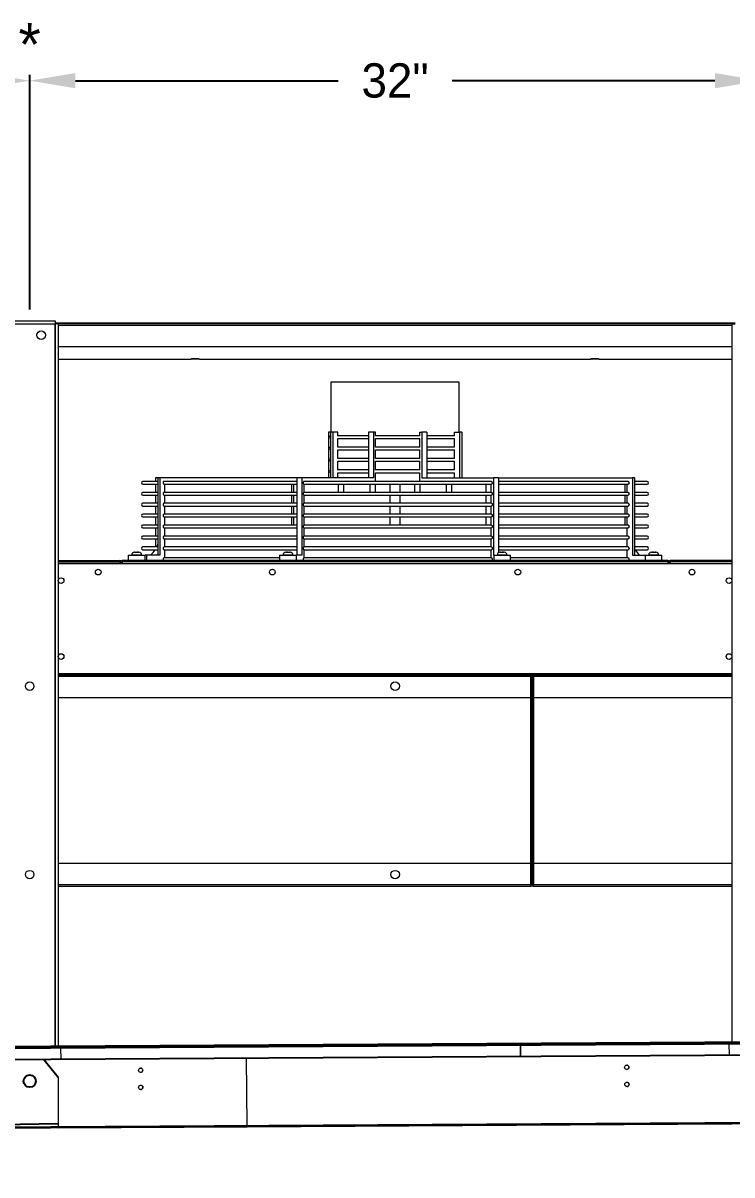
# Model space of a CAD drawing. Extents: x 6 to 271, y -23 to 146.
# Drawn here: x 162 to 193, y 38.5 to 88.9 of the extents above; entities that cross this region are included whole.
import ezdxf
from ezdxf.enums import TextEntityAlignment as Align

# ---------------------------------------------------------------- set-up
doc = ezdxf.new("R2010")
doc.units = 0
doc.header["$MEASUREMENT"] = 0
doc.layers.get('0').update_dxf_attribs({"linetype": 'CONTINUOUS'})
doc.layers.get('Defpoints').update_dxf_attribs({"linetype": 'CONTINUOUS'})
doc.dimstyles.get("Standard").update_dxf_attribs({"dimtxt": 1.5, "dimasz": 2, "dimexe": 0.25, "dimexo": 0.5, "dimgap": 0.75, "dimtad": 0, "dimtih": 1, "dimtoh": 1, "dimdec": 4, "dimzin": 0, "dimdsep": 46, "dimlunit": 5, "dimtxsty": 'STANDARD', "dimcen": 0.125, "dimclrd": 1, "dimclre": 1, "dimclrt": 1, "dimadec": 0, "dimazin": 0, "dimtfac": 1, "dimtdec": 4, "dimtofl": 0, "dimtmove": 0, "dimatfit": 3, "dimfxl": 1, "dimfrac": 2, "dimtolj": 1, "dimtzin": 0, "dimarcsym": 0})

# ---------------------------------------------------------------- blocks, each defined once
blk = doc.blocks.new('*D30')
at = {"color": 7, "lineweight": -2}
for p, q in [((265.292, 40.675), (265.292, 31.237)), ((90.295, 39.586), (90.295, 31.237)), ((92.295, 31.487), (174.794, 31.487)), ((263.292, 31.487), (180.794, 31.487))]:
    blk.add_line(p, q, dxfattribs=at)
at = {"color": 7}
for points in [[(92.295, 31.82), (92.295, 31.153), (90.295, 31.487)], [(263.292, 31.82), (263.292, 31.153), (265.292, 31.487)]]:
    blk.add_solid(points, dxfattribs=at)
at = {"layer": 'Defpoints', "color": 0}
for p in [(265.292, 41.175), (90.295, 40.086), (265.292, 31.487)]:
    blk.add_point(p, dxfattribs=at)
at = {"color": 7, "insert": (177.794, 31.487), "char_height": 1.5, "attachment_point": 5}
blk.add_mtext('\\A1;175"', dxfattribs=at)
blk = doc.blocks.new('*D33')
at = {"color": 7, "lineweight": -2}
for p, q in [((130.277, 76.382), (130.277, 86.652)), ((132.277, 86.402), (143.777, 86.402)), ((160.277, 86.402), (148.777, 86.402)), ((162.277, 76.382), (162.277, 86.652))]:
    blk.add_line(p, q, dxfattribs=at)
at = {"color": 7}
for points in [[(132.277, 86.735), (132.277, 86.068), (130.277, 86.402)], [(160.277, 86.735), (160.277, 86.068), (162.277, 86.402)]]:
    blk.add_solid(points, dxfattribs=at)
at = {"layer": 'Defpoints', "color": 0}
for p in [(162.277, 86.402), (130.277, 75.882), (162.277, 75.882)]:
    blk.add_point(p, dxfattribs=at)
at = {"color": 7, "insert": (146.277, 86.402), "char_height": 1.5, "attachment_point": 5}
blk.add_mtext('\\A1;32"', dxfattribs=at)
blk = doc.blocks.new('*D34')
at = {"color": 7, "lineweight": -2}
for p, q in [((162.277, 76.382), (162.277, 86.652)), ((164.277, 86.402), (175.777, 86.402)), ((192.277, 86.402), (180.777, 86.402)), ((194.277, 76.382), (194.277, 86.652))]:
    blk.add_line(p, q, dxfattribs=at)
at = {"color": 7}
for points in [[(164.277, 86.735), (164.277, 86.068), (162.277, 86.402)], [(192.277, 86.735), (192.277, 86.068), (194.277, 86.402)]]:
    blk.add_solid(points, dxfattribs=at)
at = {"layer": 'Defpoints', "color": 0}
for p in [(194.277, 86.402), (162.277, 75.882), (194.277, 75.882)]:
    blk.add_point(p, dxfattribs=at)
at = {"color": 7, "insert": (178.277, 86.402), "char_height": 1.5, "attachment_point": 5}
blk.add_mtext('\\A1;32"', dxfattribs=at)

msp = doc.modelspace()

# ---------------------------------------------------------------- linework, layer by layer
at = {"color": 0, "linetype": 'Continuous', "lineweight": 15}
for p, q in [((161.1622, 75.88234), (163.3912, 75.88234)), ((161.1622, 75.74784), (163.3912, 75.74784)), ((161.1622, 75.74684), (163.3912, 75.74684)), ((163.3912, 75.88234), (163.3912, 75.74784)), ((163.3912, 75.79855), (178.2767, 75.79855)), ((163.3912, 75.74684), (163.3912, 75.74784)), ((163.3922, 75.74684), (163.3912, 75.74684)), ((163.3912, 44.10153), (163.3912, 75.74684)), ((163.5267, 75.74684), (163.3922, 75.74684)), ((163.3922, 75.74684), (163.3922, 44.10154)), ((163.5267, 75.74684), (163.5267, 44.10237)), ((163.5267, 75.69384), (193.0267, 75.69384)), ((178.2767, 75.79855), (178.2767, 75.75692)), ((178.2767, 75.79855), (193.1622, 75.79855)), ((178.2767, 75.79855), (178.2767, 75.75692)), ((193.0267, 75.74684), (193.0267, 44.28407)), ((193.0267, 75.74684), (193.1612, 75.74684)), ((163.5267, 74.76509), (193.0267, 74.76509)), ((163.5267, 74.20301), (169.3392, 74.20301)), ((169.7142, 74.20301), (186.8392, 74.20301)), ((187.2142, 74.20301), (193.0267, 74.20301)), ((179.35299, 73.19334), (175.4642, 73.19334)), ((181.0892, 73.19334), (179.35299, 73.19334)), ((175.35949, 71.00234), (175.35949, 69.00734)), ((175.45286, 71.00234), (175.35949, 71.00234)), ((175.54624, 71.00234), (175.45286, 71.00234)), ((175.45286, 71.00234), (175.45286, 69.00734)), ((175.54624, 71.00234), (175.54624, 69.00734)), ((175.77166, 71.00234), (175.54624, 71.00234)), ((175.77166, 70.85152), (175.77166, 71.00234)), ((177.10703, 70.85246), (175.77166, 70.85246)), ((175.77166, 70.35152), (175.77166, 70.73339)), ((175.77166, 70.73246), (177.10703, 70.73246)), ((177.33245, 71.00234), (177.10703, 71.00234)), ((177.10703, 71.00234), (177.10703, 69.00734)), ((177.33245, 71.00234), (177.33245, 69.00734)), ((177.42583, 71.00234), (177.33245, 71.00234)), ((177.42583, 70.85152), (177.42583, 71.00234)), ((179.35299, 70.85246), (177.42583, 70.85246)), ((177.42583, 70.35152), (177.42583, 70.73339)), ((177.42583, 70.73246), (179.35299, 70.73246)), ((179.35299, 70.85246), (179.35299, 71.00234)), ((179.35299, 71.00234), (179.44637, 71.00234)), ((179.35299, 70.35246), (179.35299, 70.73246)), ((179.44637, 71.00234), (179.44637, 69.00734)), ((179.6718, 71.00234), (179.44637, 71.00234)), ((179.6718, 71.00234), (179.6718, 69.00734)), ((180.87511, 70.85246), (179.6718, 70.85246)), ((179.6718, 70.73246), (180.87511, 70.73246)), ((180.87511, 70.85246), (180.87511, 71.00234)), ((180.87511, 71.00234), (181.10053, 71.00234)), ((180.87511, 70.35246), (180.87511, 70.73246)), ((181.10053, 71.00234), (181.10053, 69.00734)), ((181.19391, 71.00234), (181.10053, 71.00234)), ((181.19391, 71.00234), (181.19391, 69.00734)), ((177.10703, 70.35246), (175.77166, 70.35246)), ((175.77166, 69.85152), (175.77166, 70.23339)), ((175.77166, 70.23246), (177.10703, 70.23246)), ((179.35299, 70.35246), (177.42583, 70.35246)), ((177.42583, 69.85152), (177.42583, 70.23339)), ((177.42583, 70.23246), (179.35299, 70.23246)), ((179.35299, 69.85246), (179.35299, 70.23246)), ((180.87511, 70.35246), (179.6718, 70.35246)), ((179.6718, 70.23246), (180.87511, 70.23246)), ((180.87511, 69.85246), (180.87511, 70.23246)), ((177.10703, 69.85246), (175.77166, 69.85246)), ((175.77166, 69.35152), (175.77166, 69.73339)), ((175.77166, 69.73246), (177.10703, 69.73246)), ((179.35299, 69.85246), (177.42583, 69.85246)), ((177.42583, 69.35152), (177.42583, 69.73339)), ((177.42583, 69.73246), (179.35299, 69.73246)), ((179.35299, 69.35246), (179.35299, 69.73246)), ((180.87511, 69.85246), (179.6718, 69.85246)), ((179.6718, 69.73246), (180.87511, 69.73246)), ((180.87511, 69.35246), (180.87511, 69.73246)), ((177.10703, 69.35246), (175.77166, 69.35246)), ((175.77166, 69.00734), (175.77166, 69.23339)), ((175.77166, 69.23246), (177.10703, 69.23246)), ((179.35299, 69.35246), (177.42583, 69.35246)), ((177.42583, 68.85246), (177.42583, 69.23339)), ((177.42583, 69.23246), (179.35299, 69.23246)), ((179.35299, 68.85246), (179.35299, 69.23246)), ((180.87511, 69.35246), (179.6718, 69.35246)), ((179.6718, 69.23246), (180.87511, 69.23246)), ((180.87511, 69.00734), (180.87511, 69.23246)), ((167.88305, 68.85246), (167.23658, 68.85246)), ((167.23658, 68.73246), (167.88305, 68.73246)), ((167.78968, 69.00734), (167.78968, 68.85246)), ((167.88305, 69.00734), (167.78968, 69.00734)), ((167.78968, 68.73246), (167.78968, 68.37379)), ((167.97643, 69.00734), (167.88305, 69.00734)), ((167.88305, 69.00734), (167.88305, 65.62634)), ((167.97643, 69.00734), (167.97643, 65.62634)), ((173.97151, 69.00734), (167.97643, 69.00734)), ((168.17283, 68.73246), (173.97151, 68.73246)), ((173.97151, 68.85246), (168.1729, 68.85246)), ((168.20185, 68.37379), (168.20185, 68.73246)), ((173.74608, 68.73246), (173.74608, 68.37379)), ((173.83946, 68.37379), (173.83946, 68.73246)), ((174.19694, 69.00734), (173.97151, 69.00734)), ((173.97151, 69.00734), (173.97151, 65.62634)), ((174.19694, 69.00734), (174.19694, 65.62634)), ((177.33245, 69.00734), (174.19694, 69.00734)), ((174.27829, 68.73246), (182.50157, 68.73246)), ((182.50157, 68.85246), (174.27842, 68.85246)), ((174.29031, 68.37379), (174.29031, 68.73246)), ((179.44637, 69.00734), (182.58189, 69.00734)), ((182.26309, 68.37379), (182.26309, 68.73246)), ((182.48851, 68.37379), (182.48851, 68.73246)), ((182.58189, 69.00734), (182.58189, 65.62634)), ((182.80731, 69.00734), (182.58189, 69.00734)), ((182.80731, 69.00734), (182.80731, 65.73443)), ((182.80731, 69.00734), (188.67034, 69.00734)), ((188.47643, 68.85246), (182.80731, 68.85246)), ((182.80731, 68.73246), (188.47643, 68.73246)), ((188.35154, 68.37379), (188.35154, 68.73246)), ((188.44492, 68.37379), (188.44492, 68.73246)), ((188.67034, 69.00734), (188.67034, 65.62634)), ((188.76372, 69.00734), (188.67034, 69.00734)), ((188.76372, 69.00734), (188.76372, 65.62634)), ((189.31681, 68.85246), (188.76372, 68.85246)), ((188.76372, 68.73246), (189.31681, 68.73246)), ((167.88305, 68.37379), (167.23658, 68.37379)), ((167.23658, 68.25379), (167.88305, 68.25379)), ((167.78968, 68.25379), (167.78968, 67.89512)), ((168.17283, 68.25379), (173.97151, 68.25379)), ((173.97151, 68.37379), (168.1729, 68.37379)), ((168.20185, 67.89512), (168.20185, 68.25379)), ((173.74608, 68.25379), (173.74608, 67.89512)), ((173.83946, 67.89512), (173.83946, 68.25379)), ((174.27829, 68.25379), (182.50157, 68.25379)), ((182.50157, 68.37379), (174.27842, 68.37379)), ((174.29031, 67.89512), (174.29031, 68.25379)), ((182.26309, 67.89512), (182.26309, 68.25379)), ((182.48851, 67.89512), (182.48851, 68.25379)), ((188.47643, 68.37379), (182.80731, 68.37379)), ((182.80731, 68.25379), (188.47643, 68.25379)), ((188.35154, 67.89512), (188.35154, 68.25379)), ((188.44492, 67.89512), (188.44492, 68.25379)), ((189.31681, 68.37379), (188.76372, 68.37379)), ((188.76372, 68.25379), (189.31681, 68.25379)), ((167.88305, 67.89512), (167.23658, 67.89512)), ((167.23658, 67.77513), (167.88305, 67.77513)), ((167.78968, 67.77513), (167.78968, 67.41646)), ((168.17283, 67.77513), (173.97151, 67.77513)), ((173.97151, 67.89512), (168.1729, 67.89512)), ((168.20185, 67.41646), (168.20185, 67.77513)), ((173.74608, 67.77513), (173.74608, 67.41646)), ((173.83946, 67.41646), (173.83946, 67.77513)), ((174.27829, 67.77513), (182.50157, 67.77513)), ((182.50157, 67.89512), (174.27842, 67.89512)), ((174.29031, 67.41646), (174.29031, 67.77513)), ((182.26309, 67.41646), (182.26309, 67.77513)), ((182.48851, 67.41646), (182.48851, 67.77513)), ((188.47643, 67.89512), (182.80731, 67.89512)), ((182.80731, 67.77513), (188.47643, 67.77513)), ((188.35154, 67.41646), (188.35154, 67.77513)), ((188.44492, 67.41646), (188.44492, 67.77513)), ((189.31681, 67.89512), (188.76372, 67.89512)), ((188.76372, 67.77513), (189.31681, 67.77513)), ((167.88305, 67.41646), (167.23658, 67.41646)), ((167.23658, 67.29646), (167.88305, 67.29646)), ((167.78968, 67.29646), (167.78968, 66.93779)), ((168.17283, 67.29646), (173.97151, 67.29646)), ((173.97151, 67.41646), (168.1729, 67.41646)), ((168.20185, 66.93779), (168.20185, 67.29646)), ((173.74608, 67.29646), (173.74608, 66.93779)), ((173.83946, 66.93779), (173.83946, 67.29646)), ((174.27829, 67.29646), (182.50157, 67.29646)), ((182.50157, 67.41646), (174.27842, 67.41646)), ((174.29031, 66.93779), (174.29031, 67.29646)), ((182.26309, 66.93779), (182.26309, 67.29646)), ((182.48851, 66.93779), (182.48851, 67.29646)), ((188.47643, 67.41646), (182.80731, 67.41646)), ((182.80731, 67.29646), (188.47643, 67.29646)), ((188.35154, 66.93779), (188.35154, 67.29646)), ((188.44492, 66.93779), (188.44492, 67.29646)), ((189.31681, 67.41646), (188.76372, 67.41646)), ((188.76372, 67.29646), (189.31681, 67.29646)), ((167.88305, 66.93779), (167.23658, 66.93779)), ((167.23658, 66.81779), (167.88305, 66.81779)), ((167.78968, 66.81779), (167.78968, 66.45913)), ((168.17283, 66.81779), (173.97151, 66.81779)), ((173.97151, 66.93779), (168.1729, 66.93779)), ((168.20185, 66.45913), (168.20185, 66.81779)), ((174.27829, 66.81779), (182.50157, 66.81779)), ((182.50157, 66.93779), (174.27842, 66.93779)), ((174.29031, 66.45913), (174.29031, 66.81779)), ((182.48851, 66.45913), (182.48851, 66.81779)), ((188.47643, 66.93779), (182.80731, 66.93779)), ((182.80731, 66.81779), (188.47643, 66.81779)), ((188.44492, 66.45913), (188.44492, 66.81779)), ((189.31681, 66.93779), (188.76372, 66.93779)), ((188.76372, 66.81779), (189.31681, 66.81779)), ((167.88305, 66.45913), (167.23658, 66.45913)), ((167.23658, 66.33913), (167.88305, 66.33913)), ((167.78968, 66.33913), (167.78968, 65.98046)), ((168.17283, 66.33913), (173.97151, 66.33913)), ((173.97151, 66.45913), (168.1729, 66.45913)), ((168.20185, 65.98046), (168.20185, 66.33913)), ((174.27829, 66.33913), (182.50157, 66.33913)), ((182.50157, 66.45913), (174.27842, 66.45913)), ((174.29031, 65.98046), (174.29031, 66.33913)), ((182.48851, 65.98046), (182.48851, 66.33913)), ((188.47643, 66.45913), (182.80731, 66.45913)), ((182.80731, 66.33913), (188.47643, 66.33913)), ((188.44492, 65.98046), (188.44492, 66.33913)), ((189.31681, 66.45913), (188.76372, 66.45913)), ((188.76372, 66.33913), (189.31681, 66.33913)), ((166.59017, 65.62634), (166.61826, 65.62634)), ((166.61826, 65.62634), (167.32817, 65.62634)), ((167.17792, 65.62734), (166.74042, 65.62734)), ((166.86443, 65.75134), (166.86458, 65.75134)), ((166.86731, 65.75134), (166.86458, 65.75134)), ((166.86731, 65.75134), (166.87782, 65.75134)), ((166.88849, 65.75134), (166.87782, 65.75134)), ((166.88849, 65.75134), (166.96453, 65.75134)), ((166.97609, 65.75134), (166.96453, 65.75134)), ((166.98237, 65.75134), (166.97609, 65.75134)), ((166.98237, 65.75134), (167.00773, 65.75134)), ((167.02227, 65.75134), (167.00773, 65.75134)), ((167.02227, 65.75134), (167.05392, 65.75134)), ((167.88305, 65.98046), (167.23658, 65.98046)), ((167.23658, 65.86046), (167.88305, 65.86046)), ((167.39346, 65.62634), (167.32817, 65.62634)), ((167.39346, 65.62634), (167.39346, 65.38234)), ((167.97643, 65.62634), (167.39346, 65.62634)), ((168.17283, 65.86046), (173.97151, 65.86046)), ((173.97151, 65.98046), (168.1729, 65.98046)), ((168.20185, 65.5018), (168.20185, 65.86046)), ((173.21982, 65.62634), (173.24791, 65.62634)), ((173.24791, 65.62634), (173.95782, 65.62634)), ((173.80757, 65.62734), (173.37008, 65.62734)), ((173.49408, 65.75134), (173.52572, 65.75134)), ((173.54026, 65.75134), (173.52572, 65.75134)), ((173.54026, 65.75134), (173.56563, 65.75134)), ((173.57191, 65.75134), (173.56563, 65.75134)), ((173.58346, 65.75134), (173.57191, 65.75134)), ((173.58346, 65.75134), (173.65951, 65.75134)), ((173.67019, 65.75134), (173.65951, 65.75134)), ((173.67019, 65.75134), (173.6807, 65.75134)), ((173.68342, 65.75134), (173.6807, 65.75134)), ((173.68342, 65.75134), (173.68358, 65.75134)), ((174.19694, 65.62634), (173.95782, 65.62634)), ((174.27829, 65.86046), (182.50157, 65.86046)), ((182.50157, 65.98046), (174.27842, 65.98046)), ((174.29031, 65.5018), (174.29031, 65.86046)), ((182.48851, 65.5018), (182.48851, 65.86046)), ((182.58189, 65.62634), (182.59557, 65.62634)), ((182.59557, 65.62634), (182.62366, 65.62634)), ((182.62366, 65.62634), (183.33357, 65.62634)), ((182.76247, 65.62734), (182.74582, 65.62734)), ((183.18332, 65.62734), (182.76247, 65.62734)), ((188.47643, 65.98046), (182.80731, 65.98046)), ((182.80731, 65.86046), (188.47643, 65.86046)), ((182.86982, 65.75134), (182.86997, 65.75134)), ((182.8727, 65.75134), (182.86997, 65.75134)), ((182.8727, 65.75134), (182.88321, 65.75134)), ((182.89389, 65.75134), (182.88321, 65.75134)), ((182.89389, 65.75134), (182.96993, 65.75134)), ((182.98148, 65.75134), (182.96993, 65.75134)), ((182.98776, 65.75134), (182.98148, 65.75134)), ((182.98776, 65.75134), (183.01313, 65.75134)), ((183.02767, 65.75134), (183.01313, 65.75134)), ((183.02767, 65.75134), (183.05932, 65.75134)), ((188.44492, 65.5018), (188.44492, 65.86046)), ((188.67034, 65.62634), (189.22522, 65.62634)), ((189.31681, 65.98046), (188.76372, 65.98046)), ((188.76372, 65.86046), (189.31681, 65.86046)), ((189.22522, 65.62634), (189.25331, 65.62634)), ((189.25331, 65.62634), (189.96322, 65.62634)), ((189.51051, 65.62734), (189.37547, 65.62734)), ((189.49947, 65.75134), (189.53112, 65.75134)), ((189.81297, 65.62734), (189.51051, 65.62734)), ((189.54566, 65.75134), (189.53112, 65.75134)), ((189.54566, 65.75134), (189.57103, 65.75134)), ((189.57731, 65.75134), (189.57103, 65.75134)), ((189.58886, 65.75134), (189.57731, 65.75134)), ((189.58886, 65.75134), (189.6649, 65.75134)), ((189.67558, 65.75134), (189.6649, 65.75134)), ((189.67558, 65.75134), (189.68609, 65.75134)), ((189.68882, 65.75134), (189.68609, 65.75134)), ((189.68882, 65.75134), (189.68897, 65.75134)), ((163.5267, 65.38234), (166.2257, 65.38234)), ((163.5267, 65.33134), (166.2257, 65.33134)), ((163.5267, 65.25734), (193.0267, 65.25734)), ((166.2257, 65.38234), (166.2257, 65.33134)), ((166.2257, 65.33134), (166.2257, 65.25734)), ((166.2767, 65.33134), (166.2267, 65.33134)), ((166.2267, 65.33134), (166.2267, 65.25734)), ((166.2767, 65.33354), (166.2767, 65.25734)), ((166.3245, 65.33354), (166.2767, 65.33354)), ((166.3245, 65.33354), (166.3245, 65.25734)), ((190.2279, 65.38234), (166.3255, 65.38234)), ((166.3255, 65.38234), (166.3255, 65.33354)), ((190.2279, 65.33354), (166.3255, 65.33354)), ((166.3255, 65.33354), (166.3255, 65.25734)), ((173.21982, 65.5018), (168.1729, 65.5018)), ((182.50157, 65.5018), (174.27842, 65.5018)), ((188.47643, 65.5018), (183.33357, 65.5018)), ((190.2279, 65.38234), (190.2279, 65.33354)), ((190.2279, 65.33354), (190.2279, 65.25734)), ((190.2289, 65.33354), (190.2767, 65.33354)), ((190.2289, 65.25734), (190.2289, 65.33354)), ((190.2767, 65.25734), (190.2767, 65.33354)), ((190.3267, 65.33134), (190.2767, 65.33134)), ((190.3267, 65.33134), (190.3267, 65.25734)), ((190.3277, 65.33134), (190.3277, 65.38234)), ((193.0267, 65.38234), (190.3277, 65.38234)), ((190.3277, 65.25734), (190.3277, 65.33134)), ((193.0267, 65.33134), (190.3277, 65.33134)), ((163.5267, 60.43334), (193.0267, 60.43334)), ((163.5267, 60.43234), (193.0267, 60.43234)), ((163.5267, 60.38234), (184.2132, 60.38234)), ((163.5267, 60.31884), (184.2132, 60.31884)), ((184.2132, 60.38234), (184.2132, 60.31884)), ((184.2132, 60.38234), (184.3402, 60.38234)), ((184.2132, 59.38234), (184.2132, 60.31884)), ((184.2142, 60.31884), (184.2132, 60.31884)), ((184.2767, 60.31884), (184.2142, 60.31884)), ((184.2142, 51.19584), (184.2142, 60.31884)), ((184.2767, 60.31884), (184.2767, 51.19584)), ((184.2767, 60.31884), (184.3392, 60.31884)), ((184.2767, 51.19584), (184.2767, 60.31884)), ((184.3392, 60.31884), (184.3392, 51.19584)), ((184.3402, 60.31884), (184.3392, 60.31884)), ((184.3402, 60.31884), (184.3402, 60.38234)), ((184.3402, 60.38234), (193.0267, 60.38234)), ((184.3402, 59.38234), (184.3402, 60.31884)), ((184.3402, 60.31884), (193.0267, 60.31884)), ((163.5267, 59.38234), (184.2132, 59.38234)), ((184.2132, 59.38234), (184.2132, 52.13234)), ((184.3402, 59.38234), (193.0267, 59.38234)), ((184.3402, 59.38234), (184.3402, 52.13234)), ((163.5267, 52.13234), (184.2132, 52.13234)), ((184.2132, 51.19584), (184.2132, 52.13234)), ((184.3402, 51.19584), (184.3402, 52.13234)), ((184.3402, 52.13234), (193.0267, 52.13234)), ((163.5267, 51.19584), (184.2132, 51.19584)), ((163.5267, 51.13234), (184.2132, 51.13234)), ((184.2132, 51.19584), (184.2132, 51.13234)), ((184.2132, 51.19584), (184.2142, 51.19584)), ((184.3402, 51.13234), (184.2132, 51.13234)), ((184.2767, 51.19584), (184.2142, 51.19584)), ((184.2767, 51.19584), (184.3392, 51.19584)), ((184.3392, 51.19584), (184.3402, 51.19584)), ((184.3402, 51.13234), (184.3402, 51.19584)), ((184.3402, 51.19584), (193.0267, 51.19584)), ((184.3402, 51.13234), (193.0267, 51.13234)), ((163.64697, 44.09811), (183.77158, 44.22311)), ((163.64697, 44.09811), (163.64724, 44.05392)), ((163.64724, 44.05392), (183.77186, 44.17892)), ((163.65042, 43.5422), (163.64724, 44.05392)), ((183.77158, 44.22311), (192.8964, 44.27979)), ((183.77158, 44.22311), (183.77186, 44.17892)), ((183.77186, 44.17892), (183.77158, 44.22311)), ((183.77186, 44.17892), (192.89668, 44.2356)), ((183.77504, 43.6672), (183.77186, 44.17892)), ((183.77186, 44.17892), (183.77504, 43.6672)), ((192.89668, 44.2356), (192.8964, 44.27979)), ((192.89668, 44.2356), (192.89986, 43.72388)), ((163.5267, 43.54072), (171.77527, 43.59196)), ((183.77504, 43.6672), (163.65042, 43.5422)), ((171.77527, 43.59196), (193.0267, 43.72396)), ((171.79359, 40.64302), (171.77527, 43.59196)), ((171.79359, 40.64302), (171.77527, 43.59196)), ((192.89986, 43.72388), (183.77504, 43.6672)), ((163.5267, 42.76893), (163.5267, 40.59626)), ((163.5267, 40.59167), (171.79359, 40.64302)), ((163.5267, 40.54067), (171.7939, 40.59202)), ((171.79359, 40.64302), (193.0267, 40.7749)), ((171.7939, 40.59202), (193.0267, 40.7239))]:
    msp.add_line(p, q, dxfattribs=at)
at = {"color": 0}
for p, q in [((260.14511, 44.69749), (96.39821, 43.68888)), ((96.39854, 43.63622), (260.14539, 44.65295)), ((260.0267, 44.14011), (96.5267, 43.12457)), ((162.91615, 43.51468), (163.5267, 42.76893)), ((96.5267, 40.17551), (260.0267, 41.19106)), ((260.0267, 41.14006), (96.5267, 40.12451)), ((163.5267, 40.72126), (161.0267, 40.68027))]:
    msp.add_line(p, q, dxfattribs=at)
at = {"color": 0, "linetype": 'Continuous', "lineweight": 15, "flags": 128}
for points in [[(169.3392, 74.20301), (169.34679, 74.20907), (169.36896, 74.21463), (169.40391, 74.21926), (169.44881, 74.22256), (169.50001, 74.22429), (169.55338, 74.22429), (169.60459, 74.22256), (169.64948, 74.21926), (169.68443, 74.21463), (169.7066, 74.20907), (169.7142, 74.20301)], [(169.7142, 74.20301), (169.70653, 74.20906), (169.68433, 74.21462), (169.64938, 74.21923), (169.60452, 74.22253), (169.55336, 74.22425), (169.50004, 74.22425), (169.44888, 74.22253), (169.40401, 74.21923), (169.36906, 74.21462), (169.34686, 74.20906), (169.3392, 74.20301)], [(186.8392, 74.20301), (186.84679, 74.20907), (186.86896, 74.21463), (186.90391, 74.21926), (186.94881, 74.22256), (187.00001, 74.22429), (187.05338, 74.22429), (187.10459, 74.22256), (187.14948, 74.21926), (187.18443, 74.21463), (187.2066, 74.20907), (187.2142, 74.20301)], [(187.2142, 74.20301), (187.20654, 74.20906), (187.18433, 74.21462), (187.14938, 74.21923), (187.10452, 74.22253), (187.05336, 74.22425), (187.00004, 74.22425), (186.94888, 74.22253), (186.90401, 74.21923), (186.86906, 74.21462), (186.84686, 74.20906), (186.8392, 74.20301)], [(182.50157, 68.85246), (182.50162, 68.85246), (182.5109, 68.84728), (182.51858, 68.83275), (182.52336, 68.81135), (182.52442, 68.78673), (182.52159, 68.76308), (182.51534, 68.74444), (182.50674, 68.734), (182.50157, 68.73246)], [(182.50157, 68.37379), (182.50582, 68.37275), (182.51419, 68.36392), (182.5206, 68.34734), (182.52408, 68.32558), (182.52408, 68.302), (182.5206, 68.28024), (182.51419, 68.26366), (182.50582, 68.25483), (182.50157, 68.25379)], [(182.50157, 67.89512), (182.50582, 67.89409), (182.51419, 67.88525), (182.5206, 67.86867), (182.52408, 67.84691), (182.52408, 67.82333), (182.5206, 67.80158), (182.51419, 67.785), (182.50582, 67.77616), (182.50157, 67.77513)], [(182.50157, 67.41646), (182.50582, 67.41542), (182.51419, 67.40658), (182.5206, 67.39001), (182.52408, 67.36825), (182.52408, 67.34467), (182.5206, 67.32291), (182.51419, 67.30633), (182.50582, 67.2975), (182.50157, 67.29646)], [(182.50157, 66.93779), (182.50582, 66.93675), (182.51419, 66.92792), (182.5206, 66.91134), (182.52408, 66.88958), (182.52408, 66.866), (182.5206, 66.84424), (182.51419, 66.82767), (182.50582, 66.81883), (182.50157, 66.81779)], [(167.88305, 66.12526), (167.8445, 66.00901), (167.83253, 65.98046)], [(182.50157, 66.45913), (182.50582, 66.45809), (182.51419, 66.44925), (182.5206, 66.43268), (182.52408, 66.41092), (182.52408, 66.38734), (182.5206, 66.36558), (182.51419, 66.349), (182.50582, 66.34017), (182.50157, 66.33913)], [(182.50157, 65.98046), (182.50582, 65.97942), (182.51419, 65.97059), (182.5206, 65.95401), (182.52408, 65.93225), (182.52408, 65.90867), (182.5206, 65.88691), (182.51419, 65.87034), (182.50582, 65.8615), (182.50157, 65.86046)], [(182.50157, 65.5018), (182.50608, 65.50063), (182.51451, 65.49135), (182.52089, 65.4742), (182.5242, 65.4519), (182.52391, 65.42799), (182.52251, 65.41722)], [(171.79359, 40.64302), (171.79365, 40.63307), (171.79371, 40.6235), (171.79376, 40.61468), (171.79381, 40.60695), (171.79385, 40.60061), (171.79388, 40.5959), (171.7939, 40.593), (171.7939, 40.59202)], [(171.7939, 40.59202), (171.7939, 40.593), (171.79388, 40.5959), (171.79385, 40.60061), (171.79381, 40.60695), (171.79376, 40.61468), (171.79371, 40.6235), (171.79365, 40.63307), (171.79359, 40.64302)]]:
    msp.add_lwpolyline(points, dxfattribs=at)
at = {"color": 0, "linetype": 'Continuous', "lineweight": 15}
for centre, radius in [((162.7767, 75.25734), 0.1875), ((163.6517, 64.50734), 0.125), ((165.2767, 64.88234), 0.125), ((172.9017, 64.88234), 0.125), ((183.6517, 64.88234), 0.125), ((191.2767, 64.88234), 0.125), ((192.9017, 64.50734), 0.125), ((163.6517, 61.18334), 0.125), ((192.9017, 61.18334), 0.125), ((162.2767, 59.88234), 0.1875), ((178.2767, 59.88234), 0.1875), ((162.2767, 51.63234), 0.1875), ((178.2767, 51.63234), 0.1875), ((167.13647, 43.06314), 0.09375), ((188.42205, 43.19535), 0.09375), ((167.14112, 42.31315), 0.09375), ((188.42671, 42.44536), 0.09375)]:
    msp.add_circle(centre, radius, dxfattribs=at)
at = {"color": 0}
msp.add_circle((162.2767, 42.59325), 0.26853, dxfattribs=at)
at = {"color": 0, "linetype": 'Continuous', "lineweight": 15}
for centre, radius, start, end in [((175.4642, 70.79246), 0.06, 100.892283, 259.107717), ((175.4642, 70.29246), 0.06, 100.892283, 259.107717), ((175.4642, 69.79246), 0.06, 100.892283, 259.107717), ((175.4642, 69.29246), 0.06, 100.892283, 259.107717), ((167.23658, 68.79246), 0.06, 90, 270), ((188.47326, 68.79246), 0.06008, 273.024804, 86.975196), ((189.31681, 68.79246), 0.06, 270, 90), ((167.23658, 68.31379), 0.06, 90, 270), ((188.47314, 68.31379), 0.06009, 273.144589, 86.855411), ((189.31681, 68.31379), 0.06, 270, 90), ((167.23658, 67.83512), 0.06, 90, 270), ((188.47314, 67.83512), 0.06009, 273.143027, 86.856973), ((189.31681, 67.83512), 0.06, 270, 90), ((167.23658, 67.35646), 0.06, 90, 270), ((188.47314, 67.35646), 0.06009, 273.144589, 86.855411), ((189.31681, 67.35646), 0.06, 270, 90), ((167.23658, 66.87779), 0.06, 90, 270), ((188.47314, 66.87779), 0.06009, 273.143027, 86.856973), ((189.31681, 66.87779), 0.06, 270, 90), ((167.23658, 66.39913), 0.06, 90, 270), ((188.47314, 66.39913), 0.06009, 273.144589, 86.855411), ((189.31681, 66.39913), 0.06, 270, 90), ((166.86442, 65.62734), 0.124, 90, 180), ((167.05392, 65.62734), 0.124, 0, 90), ((167.23658, 65.92046), 0.06, 90, 270), ((166.9164, 66.38134), 1, 310.97463, 328.608789), ((173.49408, 65.62734), 0.124, 90, 180), ((173.68358, 65.62734), 0.124, 0, 90), ((182.86982, 65.62734), 0.124, 90, 180), ((183.05932, 65.62734), 0.124, 0, 90), ((188.47314, 65.92046), 0.06009, 273.144589, 86.855411), ((189.637, 66.38134), 1, 211.391211, 229.02537), ((189.31681, 65.92046), 0.06, 270, 90), ((189.49947, 65.62734), 0.124, 90, 180), ((189.68897, 65.62734), 0.124, 0, 90), ((166.2257, 65.33134), 0.051, 0, 90), ((166.2257, 65.33134), 0.001, 0, 90), ((166.3255, 65.33354), 0.0488, 90, 180), ((166.3255, 65.33354), 0.001, 90, 180), ((188.47295, 65.44231), 0.05959, 335.096891, 86.650916), ((190.2279, 65.33354), 0.0488, 360, 90), ((190.2279, 65.33354), 0.001, 0, 90), ((190.3277, 65.33134), 0.051, 90, 180), ((190.3277, 65.33134), 0.001, 90, 180), ((163.62562, 43.54168), 0.0248, 359.56387, 1.196893), ((183.69841, 43.66634), 0.07663, 0.115562, 0.64457), ((183.69841, 43.66634), 0.07663, 0.115562, 0.64457), ((192.8224, 43.72301), 0.07747, 0.118946, 0.641817), ((167.13561, 43.06313), 0.09375, 0.355877, 90.093963), ((167.13561, 43.06313), 0.09375, 270.61779, 0.355877), ((188.42091, 43.19534), 0.09375, 0.355877, 90.006654), ((188.42091, 43.19534), 0.09375, 270.705099, 0.355877), ((167.14027, 42.31314), 0.09375, 0.355877, 90.094002), ((188.42557, 42.44535), 0.09375, 0.355877, 90.006601), ((188.42557, 42.44535), 0.09375, 270.705154, 0.355877), ((167.14027, 42.31314), 0.09375, 270.617749, 0.355877)]:
    msp.add_arc(centre, radius, start, end, dxfattribs=at)
for points in [[(193.1622, 75.75734), (163.3912, 75.75734)], [(163.5267, 74.2026), (169.3392, 74.2026)], [(169.7142, 74.2026), (186.8392, 74.2026)], [(187.2142, 74.2026), (193.0267, 74.2026)], [(175.4642, 73.19334), (175.4642, 71.00234)], [(181.0892, 71.00234), (181.0892, 73.19334)], [(175.78656, 68.73246), (175.78656, 68.37379)], [(176.03657, 68.37379), (176.03657, 68.73246)], [(177.17203, 68.73246), (177.17203, 68.37379)], [(177.42203, 68.37379), (177.42203, 68.73246)], [(178.0502, 68.73246), (178.0502, 68.37379)], [(178.5032, 68.37379), (178.5032, 68.73246)], [(179.13137, 68.73246), (179.13137, 68.37379)], [(179.38137, 68.37379), (179.38137, 68.73246)], [(180.51683, 68.73246), (180.51683, 68.37379)], [(180.76683, 68.37379), (180.76683, 68.73246)], [(178.0502, 68.25379), (178.0502, 67.89512)], [(178.5032, 67.89512), (178.5032, 68.25379)], [(178.0502, 67.77513), (178.0502, 67.41646)], [(178.5032, 67.41646), (178.5032, 67.77513)], [(178.0502, 67.29646), (178.0502, 66.93779)], [(178.5032, 66.93779), (178.5032, 67.29646)], [(166.59017, 65.62634), (166.59017, 65.38234)], [(166.74042, 65.62734), (166.74042, 65.62634)], [(166.86458, 65.75134), (166.8606, 65.75127)], [(166.8606, 65.75127), (166.86731, 65.75134)], [(166.87782, 65.75134), (166.88452, 65.75127)], [(166.88452, 65.75127), (166.88849, 65.75134)], [(166.96453, 65.75134), (166.96618, 65.75127)], [(166.96618, 65.75127), (166.98237, 65.75134)], [(167.00773, 65.75134), (167.02392, 65.75127)], [(167.02392, 65.75127), (167.02227, 65.75134)], [(167.17792, 65.62634), (167.17792, 65.62734)], [(167.32817, 65.38234), (167.32817, 65.62634)], [(173.21982, 65.62634), (173.21982, 65.38234)], [(173.37008, 65.62734), (173.37008, 65.62634)], [(173.52572, 65.75134), (173.52408, 65.75127)], [(173.52408, 65.75127), (173.54026, 65.75134)], [(173.56563, 65.75134), (173.58182, 65.75127)], [(173.58182, 65.75127), (173.58346, 65.75134)], [(173.65951, 65.75134), (173.66348, 65.75127)], [(173.66348, 65.75127), (173.67019, 65.75134)], [(173.6807, 65.75134), (173.6874, 65.75127)], [(173.6874, 65.75127), (173.68342, 65.75134)], [(173.80757, 65.62634), (173.80757, 65.62734)], [(173.95782, 65.38234), (173.95782, 65.62634)], [(182.59557, 65.62634), (182.59557, 65.38234)], [(182.74582, 65.62734), (182.74582, 65.62634)], [(182.86997, 65.75134), (182.866, 65.75127)], [(182.866, 65.75127), (182.8727, 65.75134)], [(182.88321, 65.75134), (182.88992, 65.75127)], [(182.88992, 65.75127), (182.89389, 65.75134)], [(182.96993, 65.75134), (182.97157, 65.75127)], [(182.97157, 65.75127), (182.98776, 65.75134)], [(183.01313, 65.75134), (183.02932, 65.75127)], [(183.02932, 65.75127), (183.02767, 65.75134)], [(183.18332, 65.62634), (183.18332, 65.62734)], [(183.33357, 65.38234), (183.33357, 65.62634)], [(189.22522, 65.62634), (189.22522, 65.38234)], [(189.37547, 65.62734), (189.37547, 65.62634)], [(189.53112, 65.75134), (189.52947, 65.75127)], [(189.52947, 65.75127), (189.54566, 65.75134)], [(189.57103, 65.75134), (189.58722, 65.75127)], [(189.58722, 65.75127), (189.58886, 65.75134)], [(189.6649, 65.75134), (189.66888, 65.75127)], [(189.66888, 65.75127), (189.67558, 65.75134)], [(189.68609, 65.75134), (189.6928, 65.75127)], [(189.6928, 65.75127), (189.68882, 65.75134)], [(189.81297, 65.62634), (189.81297, 65.62734)], [(189.96322, 65.38234), (189.96322, 65.62634)]]:
    msp.add_open_spline(points, degree=1, dxfattribs=at)
for points, knots in [([(168.17887, 68.85124), (168.17568, 68.85178), (168.16632, 68.85336), (168.15075, 68.84854), (168.13479, 68.83773), (168.12309, 68.82148), (168.11702, 68.80205), (168.11723, 68.78151), (168.12371, 68.76225), (168.13573, 68.74625), (168.15189, 68.73597), (168.16607, 68.73156), (168.17391, 68.73292), (168.17561, 68.73321)], [0, 0, 0, 0, 0.052786277, 0.154934972, 0.257084012, 0.359218364, 0.461329976, 0.56341438, 0.66550012, 0.767585515, 0.869692034, 0.971813998, 1, 1, 1, 1]), ([(174.28085, 68.85171), (174.28054, 68.85192), (174.27772, 68.85384), (174.27209, 68.85103), (174.265, 68.84289), (174.25936, 68.82842), (174.25587, 68.81006), (174.2549, 68.78967), (174.25658, 68.76963), (174.26069, 68.75207), (174.26679, 68.7394), (174.27306, 68.73269), (174.27704, 68.73314), (174.27844, 68.7333)], [0, 0, 0, 0, 0.01292663, 0.11640485, 0.21988496, 0.32335822, 0.42680214, 0.53022885, 0.63363811, 0.73704965, 0.84048456, 0.94393445, 1, 1, 1, 1]), ([(168.17887, 68.37258), (168.17568, 68.37311), (168.16632, 68.37469), (168.15075, 68.36987), (168.13479, 68.35907), (168.1231, 68.34282), (168.11702, 68.32339), (168.11723, 68.30284), (168.12371, 68.28358), (168.13573, 68.26759), (168.15189, 68.25731), (168.16607, 68.25289), (168.17391, 68.25425), (168.17561, 68.25455)], [0, 0, 0, 0, 0.05278682, 0.15493672, 0.25708561, 0.3592198, 0.46132562, 0.56341581, 0.66550139, 0.76758203, 0.86969148, 0.97181329, 1, 1, 1, 1]), ([(174.28085, 68.37304), (174.28054, 68.37326), (174.27772, 68.37517), (174.27209, 68.37237), (174.265, 68.36423), (174.25936, 68.34975), (174.25587, 68.33139), (174.2549, 68.311), (174.25658, 68.29097), (174.26069, 68.27341), (174.26679, 68.26073), (174.27306, 68.25403), (174.27704, 68.25448), (174.27844, 68.25464)], [0, 0, 0, 0, 0.01292665, 0.11640501, 0.21988782, 0.32335702, 0.42680649, 0.53022737, 0.63364266, 0.73704923, 0.84048428, 0.94393432, 1, 1, 1, 1]), ([(168.17892, 67.89398), (168.17492, 67.89449), (168.16472, 67.89581), (168.14856, 67.89018), (168.13305, 67.8786), (168.122, 67.86183), (168.11669, 67.84214), (168.11771, 67.82163), (168.12494, 67.80269), (168.13758, 67.78723), (168.15412, 67.7778), (168.16769, 67.77399), (168.17471, 67.77544), (168.17562, 67.77563)], [0, 0, 0, 0, 0.06580129, 0.16794624, 0.27008752, 0.37219945, 0.47429686, 0.57636812, 0.67844093, 0.78050902, 0.88260859, 0.98474523, 1, 1, 1, 1]), ([(174.28088, 67.89391), (174.27936, 67.89446), (174.27528, 67.89593), (174.26868, 67.89071), (174.26216, 67.8795), (174.25746, 67.86299), (174.2551, 67.84342), (174.25536, 67.82288), (174.2582, 67.80379), (174.2633, 67.78803), (174.27008, 67.7783), (174.27549, 67.77413), (174.27823, 67.77529), (174.27843, 67.77537)], [0, 0, 0, 0, 0.06115987, 0.1646103, 0.26804869, 0.37147237, 0.47487319, 0.57825152, 0.6816232, 0.78500293, 0.88840966, 0.99183675, 1, 1, 1, 1]), ([(168.17892, 67.41531), (168.17492, 67.41583), (168.16472, 67.41715), (168.14856, 67.41152), (168.13305, 67.39993), (168.122, 67.38317), (168.11669, 67.36348), (168.11771, 67.34296), (168.12494, 67.32402), (168.13758, 67.30856), (168.15412, 67.29914), (168.16769, 67.29532), (168.17471, 67.29678), (168.17562, 67.29697)], [0, 0, 0, 0, 0.06580139, 0.16794812, 0.27008957, 0.37220166, 0.47429352, 0.57637089, 0.67844386, 0.78050768, 0.88260741, 0.98474521, 1, 1, 1, 1]), ([(174.28088, 67.41525), (174.27936, 67.41579), (174.27528, 67.41727), (174.26868, 67.41204), (174.26216, 67.40083), (174.25746, 67.38432), (174.2551, 67.36475), (174.25536, 67.34422), (174.2582, 67.32512), (174.2633, 67.30936), (174.27008, 67.29963), (174.27549, 67.29547), (174.27823, 67.29662), (174.27843, 67.29671)], [0, 0, 0, 0, 0.06116035, 0.16461225, 0.2680506, 0.37147424, 0.47486928, 0.57825358, 0.68162522, 0.78500491, 0.88840858, 0.99183675, 1, 1, 1, 1]), ([(168.17892, 66.93664), (168.17492, 66.93716), (168.16472, 66.93848), (168.14856, 66.93285), (168.13305, 66.92126), (168.122, 66.9045), (168.11669, 66.88481), (168.11771, 66.86429), (168.12494, 66.84536), (168.13758, 66.8299), (168.15412, 66.82047), (168.16769, 66.81666), (168.17471, 66.81811), (168.17562, 66.8183)], [0, 0, 0, 0, 0.06580129, 0.16794624, 0.27008752, 0.37219945, 0.47429686, 0.57636812, 0.67844093, 0.78050902, 0.88260859, 0.98474523, 1, 1, 1, 1]), ([(174.28088, 66.93658), (174.27936, 66.93713), (174.27528, 66.9386), (174.26868, 66.93338), (174.26216, 66.92216), (174.25746, 66.90565), (174.2551, 66.88609), (174.25536, 66.86555), (174.2582, 66.84646), (174.2633, 66.8307), (174.27008, 66.82097), (174.27549, 66.8168), (174.27823, 66.81796), (174.27843, 66.81804)], [0, 0, 0, 0, 0.06115987, 0.1646103, 0.26804869, 0.37147237, 0.47487319, 0.57825152, 0.6816232, 0.78500293, 0.88840966, 0.99183675, 1, 1, 1, 1]), ([(168.17887, 66.45791), (168.17568, 66.45845), (168.16632, 66.46003), (168.15075, 66.45521), (168.13479, 66.4444), (168.1231, 66.42815), (168.11702, 66.40872), (168.11723, 66.38818), (168.12371, 66.36892), (168.13573, 66.35292), (168.15189, 66.34264), (168.16607, 66.33823), (168.17391, 66.33959), (168.17561, 66.33988)], [0, 0, 0, 0, 0.05278635, 0.15493656, 0.25708255, 0.35922173, 0.46132785, 0.56341835, 0.66550424, 0.76758518, 0.86969185, 0.97181396, 1, 1, 1, 1]), ([(174.28085, 66.45838), (174.28054, 66.45859), (174.27772, 66.46051), (174.27209, 66.4577), (174.265, 66.44957), (174.25936, 66.43509), (174.25587, 66.41673), (174.2549, 66.39634), (174.25658, 66.3763), (174.26069, 66.35875), (174.26679, 66.34607), (174.27306, 66.33936), (174.27704, 66.33982), (174.27844, 66.33997)], [0, 0, 0, 0, 0.01292665, 0.11640501, 0.21988782, 0.32335702, 0.42680649, 0.53022737, 0.63364266, 0.73704923, 0.84048428, 0.94393432, 1, 1, 1, 1]), ([(168.17887, 65.97925), (168.17568, 65.97979), (168.16632, 65.98136), (168.15075, 65.97654), (168.13479, 65.96574), (168.1231, 65.94949), (168.11702, 65.93006), (168.11723, 65.90952), (168.12371, 65.89026), (168.13573, 65.87426), (168.15189, 65.86398), (168.16607, 65.85956), (168.17391, 65.86092), (168.17561, 65.86122)], [0, 0, 0, 0, 0.05278629, 0.15493501, 0.25708407, 0.35921844, 0.46132726, 0.56341466, 0.66550042, 0.76758354, 0.86969163, 0.97181361, 1, 1, 1, 1]), ([(174.28085, 65.97971), (174.28054, 65.97993), (174.27772, 65.98185), (174.27209, 65.97904), (174.265, 65.9709), (174.25936, 65.95642), (174.25587, 65.93807), (174.2549, 65.91768), (174.25658, 65.89764), (174.26069, 65.88008), (174.26679, 65.8674), (174.27306, 65.8607), (174.27704, 65.86115), (174.27844, 65.86131)], [0, 0, 0, 0, 0.01292663, 0.11640482, 0.21988619, 0.32335731, 0.42680391, 0.5302306, 0.63363983, 0.73704879, 0.84048557, 0.94393442, 1, 1, 1, 1]), ([(168.17893, 65.50066), (168.17485, 65.50117), (168.16455, 65.50246), (168.14833, 65.49674), (168.13287, 65.48508), (168.12188, 65.46826), (168.11671, 65.44858), (168.11746, 65.43082), (168.12096, 65.42087), (168.12225, 65.41722)], [0, 0, 0, 0, 0.10541223, 0.26575904, 0.42610375, 0.58640729, 0.74667929, 0.90691775, 1, 1, 1, 1]), ([(174.28085, 65.50058), (174.27978, 65.5011), (174.27617, 65.50286), (174.2699, 65.49864), (174.26315, 65.4885), (174.25808, 65.47268), (174.25534, 65.45354), (174.25505, 65.43407), (174.25662, 65.42246), (174.25733, 65.41722)], [0, 0, 0, 0, 0.06751486, 0.22769079, 0.38785455, 0.54800102, 0.70811058, 0.86818506, 1, 1, 1, 1])]:
    msp.add_open_spline(points, degree=3, knots=knots, dxfattribs=at)

# ---------------------------------------------------------------- texts
at = {"color": 0}
msp.add_text('*', height=1.87063, dxfattribs=at).set_placement((162.27469, 87.05539), align=Align.CENTER)

# ---------------------------------------------------------------- dimensions: what is measured, and where the dimension line sits
for base, p1, p2, picture, middle in [((162.2767, 86.40173), (130.2767, 75.88234), (162.2767, 75.88234), '*D33', (146.2767, 86.40173)), ((194.2767, 86.40173), (162.2767, 75.88234), (194.2767, 75.88234), '*D34', (178.2767, 86.40173)), ((265.29209, 31.48653), (90.29547, 40.0858), (265.29209, 41.17519), '*D30', (177.79378, 31.48653))]:
    dim = msp.add_linear_dim(base=base, p1=p1, p2=p2, dimstyle='Standard', override={"dimpost": '"', "dimclrd": 7, "dimclre": 7, "dimclrt": 7}, dxfattribs=at)
    dim.commit()
    dim.dimension.update_dxf_attribs({"geometry": picture, "text_midpoint": middle})

doc.saveas('drawing.dxf')
